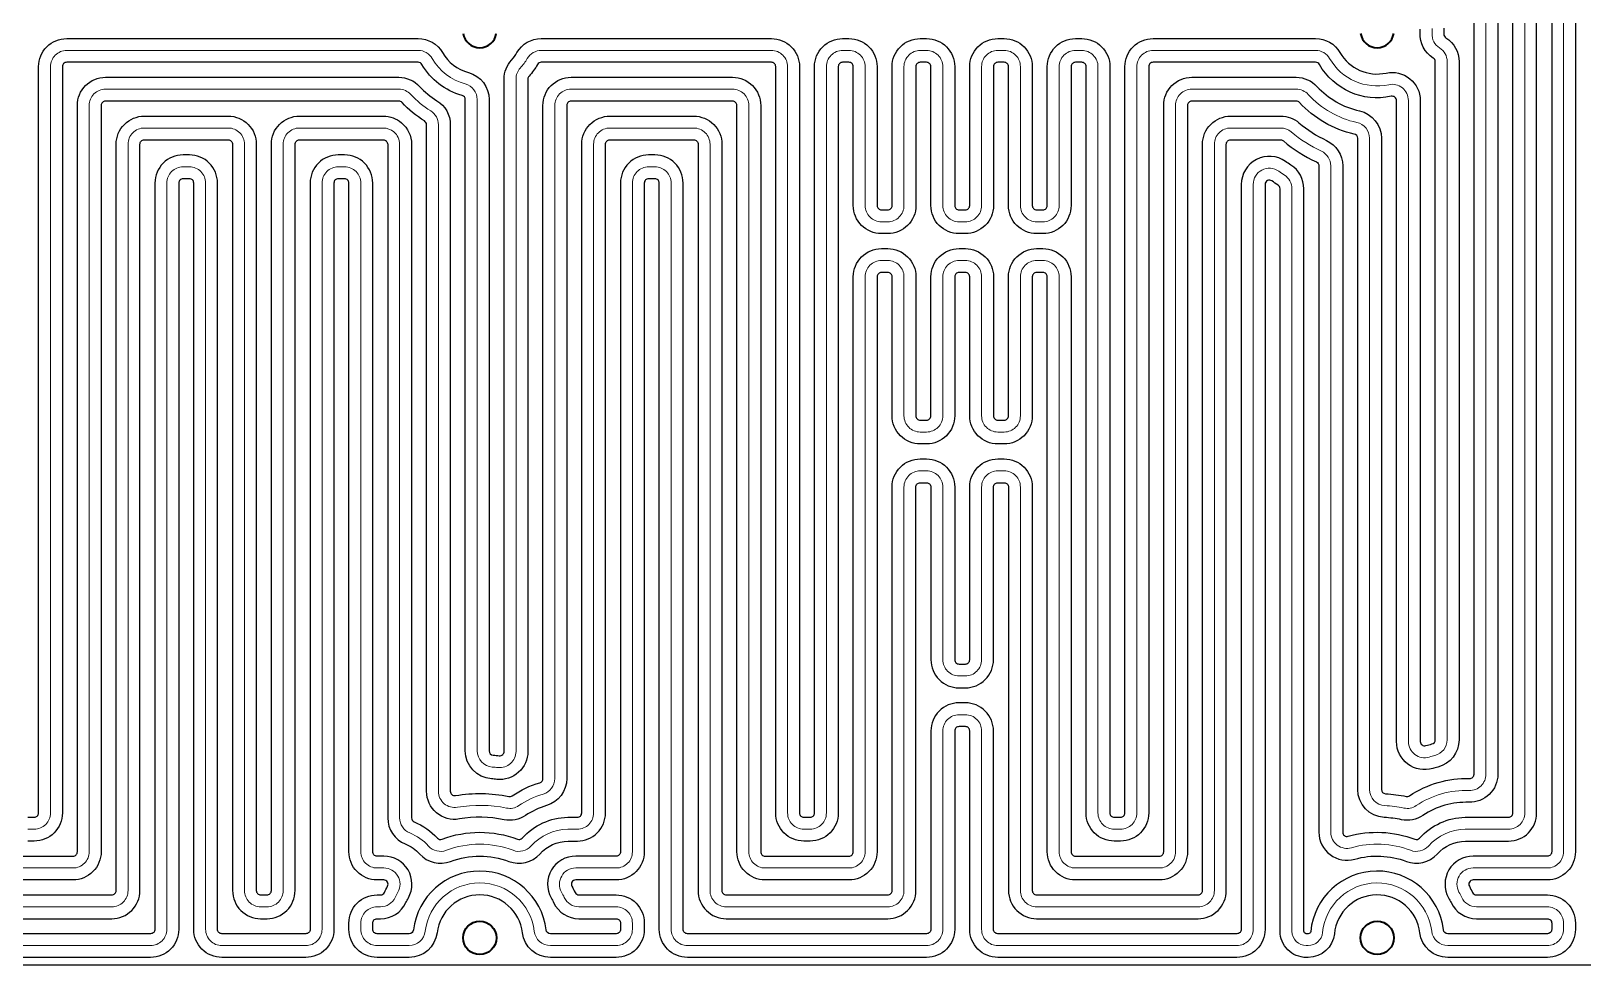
# Model space of a CAD drawing. Header units: millimetres. Extents: x -5937 to 68925, y -3068 to 5300.
# Drawn here: x 62103.1 to 62428.2, y 3995.4 to 4191.1 of the extents above; entities that cross this region are included whole.
import ezdxf

# ---------------------------------------------------------------- set-up
doc = ezdxf.new("R2010")
doc.units = ezdxf.units.MM
doc.header["$LTSCALE"] = 7
doc.layers.add('参照', color=6, linetype='Continuous', lineweight=9)
doc.layers.add('发热丝', color=3, linetype='Continuous')
doc.layers.add('发热分区', color=20, linetype='Continuous')

msp = doc.modelspace()

# ---------------------------------------------------------------- linework, layer by layer
at = {"color": 7, "linetype": 'Continuous', "lineweight": 35}
for points in [[(62193.656, 4190.556, 0.8660254), (62200.584, 4190.556)], [(62381.656, 4190.556, 0.8660254), (62388.584, 4190.556)]]:
    msp.add_lwpolyline(points, format="xyb", dxfattribs=at)
for centre in [(62197.12, 4001.056), (62385.12, 4001.056)]:
    msp.add_circle(centre, 3.5, dxfattribs=at)
at = {"layer": '参照'}
for points in [[(62407.911, 4234.209), (62407.911, 4035.343, -0.4234963), (62404.404, 4031.945, 0.1569642), (62393.297, 4028.754, -0.2011948), (62390.716, 4028.246, 0.0362476), (62386.731, 4028.769, -0.3973077), (62383.528, 4032.164), (62383.528, 4168.576, 0.3515704), (62380.865, 4171.895, -0.1533139), (62370.675, 4177.767, 0.2097527), (62368.173, 4178.865), (62346.289, 4178.865, 0.4142136), (62342.889, 4175.465), (62342.889, 4019.094, -0.4142136), (62339.489, 4015.694), (62321.906, 4015.694, -0.4142136), (62318.506, 4019.094), (62318.506, 4139.57, 0.4142136), (62315.106, 4142.97), (62313.779, 4142.97, 0.4142136), (62310.379, 4139.57), (62310.379, 4110.438, -0.4142136), (62306.979, 4107.038), (62305.651, 4107.038, -0.4142136), (62302.251, 4110.438), (62302.251, 4139.57, 0.4142136), (62298.851, 4142.97), (62297.523, 4142.97, 0.4142136), (62294.123, 4139.57), (62294.123, 4110.438, -0.4142136), (62290.723, 4107.038), (62289.395, 4107.038, -0.4142136), (62285.995, 4110.438), (62285.995, 4139.57, 0.4142136), (62282.595, 4142.97), (62281.268, 4142.97, 0.4142136), (62277.868, 4139.57), (62277.868, 4019.094, -0.4142136), (62274.468, 4015.694), (62256.884, 4015.694, -0.4142136), (62253.484, 4019.094), (62253.484, 4175.465, 0.4142136), (62250.084, 4178.865), (62216.246, 4178.865, 0.4142136), (62212.846, 4175.465), (62212.846, 4034.426, -0.331649), (62210.418, 4031.168, 0.0754742), (62205.297, 4028.754, -0.2011948), (62202.716, 4028.246, 0.093399), (62192.436, 4028.418, -0.4647844), (62188.463, 4031.77), (62188.463, 4171.437, 0.2606058), (62186.843, 4174.334, -0.0691013), (62182.675, 4177.767, 0.2097527), (62180.173, 4178.865), (62118.713, 4178.865, 0.4142136), (62115.313, 4175.465), (62115.313, 4019.094, -0.4142136), (62111.913, 4015.694), (62094.326, 4015.694, -0.4142136)], [(62416.039, 4226.081), (62416.039, 4027.222, -0.4142136), (62412.639, 4023.822), (62403.587, 4023.822, 0.2065819), (62395.851, 4020.292, -0.3093216), (62392.117, 4019.397, 0.1620088), (62379.733, 4019.933, -0.4981807), (62375.4, 4023.202), (62375.4, 4162.797, 0.2919306), (62373.432, 4165.881, -0.067809), (62367.123, 4169.925, 0.1782188), (62364.919, 4170.737), (62354.417, 4170.737, 0.4142136), (62351.017, 4167.337), (62351.017, 4010.967, -0.4142136), (62347.617, 4007.567), (62313.779, 4007.567, -0.4142136), (62310.379, 4010.967), (62310.379, 4095.511, 0.4142136), (62306.979, 4098.911), (62305.651, 4098.911, 0.4142136), (62302.251, 4095.511), (62302.251, 4059.338, -0.4142136), (62298.851, 4055.938), (62297.523, 4055.938, -0.4142136), (62294.123, 4059.338), (62294.123, 4095.511, 0.4142136), (62290.723, 4098.911), (62289.395, 4098.911, 0.4142136), (62285.995, 4095.511), (62285.995, 4010.967, -0.4142136), (62282.595, 4007.567), (62248.757, 4007.567, -0.4142136), (62245.357, 4010.967), (62245.357, 4167.337, 0.4142136), (62241.957, 4170.737), (62224.374, 4170.737, 0.4142136), (62220.974, 4167.337), (62220.974, 4027.222, -0.4142136), (62217.574, 4023.822), (62215.587, 4023.822, 0.2065819), (62207.851, 4020.292, -0.3093216), (62204.117, 4019.397, 0.1842873), (62190.122, 4019.397, -0.3093216), (62186.389, 4020.292, 0.1131549), (62182.459, 4023.04, -0.3055157), (62180.335, 4026.191), (62180.335, 4167.323, 0.2199521), (62179.138, 4169.913, -0.0001727), (62179.123, 4169.925, 0.1782188), (62176.919, 4170.737), (62159.352, 4170.737, 0.4142136), (62155.952, 4167.337), (62155.952, 4010.967, -0.4142136), (62152.552, 4007.567), (62151.224, 4007.567, -0.4142136), (62147.824, 4010.967), (62147.824, 4167.337, 0.4142136), (62144.424, 4170.737), (62126.841, 4170.737, 0.4142136), (62123.441, 4167.337), (62123.441, 4010.967, -0.4142136), (62120.041, 4007.567), (62086.199, 4007.567, -0.4142136)], [(62424.167, 4218.093), (62424.167, 4019.094, -0.4142136), (62420.767, 4015.694), (62405.222, 4015.694, 0.5727514), (62402.254, 4010.635, -0.0162309), (62402.839, 4009.504, 0.2891626), (62405.908, 4007.567), (62420.767, 4007.567, -0.4142136), (62424.167, 4004.167), (62424.167, 4002.839, -0.4142136), (62420.767, 3999.439), (62399.913, 3999.439, -0.3795061), (62396.537, 4002.432, 0.8976906), (62373.672, 4002.153, -0.3865089), (62370.686, 3999.439), (62370.273, 3999.439, -0.4142136), (62367.273, 4002.439), (62367.273, 4158.014, 0.2551649), (62365.712, 4160.874, -0.0101821), (62364.499, 4161.689, 0.6072676), (62359.145, 4158.907), (62359.145, 4002.839, -0.4142136), (62355.745, 3999.439), (62305.651, 3999.439, -0.4142136), (62302.251, 4002.839), (62302.251, 4044.41, 0.4142136), (62298.851, 4047.81), (62297.523, 4047.81, 0.4142136), (62294.123, 4044.41), (62294.123, 4002.839, -0.4142136), (62290.723, 3999.439), (62240.629, 3999.439, -0.4142136), (62237.229, 4002.839), (62237.229, 4159.209, 0.4142136), (62233.829, 4162.609), (62232.501, 4162.609, 0.4142136), (62229.101, 4159.209), (62229.101, 4019.094, -0.4142136), (62225.701, 4015.694), (62217.222, 4015.694, 0.5727514), (62214.254, 4010.635, -0.0162309), (62214.839, 4009.504, 0.2891626), (62217.908, 4007.567), (62225.701, 4007.567, -0.4142136), (62229.101, 4004.167), (62229.101, 4002.839, -0.4142136), (62225.701, 3999.439), (62211.913, 3999.439, -0.3795061), (62208.537, 4002.432, 0.8867224), (62185.702, 4002.432, -0.3795061), (62182.327, 3999.439), (62175.607, 3999.439, -0.4142136), (62172.207, 4002.839), (62172.207, 4004.167, -0.4142136), (62175.607, 4007.567), (62176.331, 4007.567, 0.2891626), (62179.4, 4009.504, -0.0162309), (62179.986, 4010.635, 0.5727514), (62177.018, 4015.694), (62175.607, 4015.694, -0.4142136), (62172.207, 4019.094), (62172.207, 4159.209, 0.4142136), (62168.807, 4162.609), (62167.48, 4162.609, 0.4142136), (62164.08, 4159.209), (62164.08, 4002.839, -0.4142136), (62160.68, 3999.439), (62143.096, 3999.439, -0.4142136), (62139.696, 4002.839), (62139.696, 4159.209, 0.4142136), (62136.296, 4162.609), (62134.969, 4162.609, 0.4142136), (62131.569, 4159.209), (62131.569, 4002.839, -0.4142136), (62128.169, 3999.439), (62078.071, 3999.439, -0.4142136)], [(62396.608, 4191.569, -0.0222883), (62396.608, 4190.544, 0.2696988), (62398.194, 4187.515, -0.2577813), (62399.784, 4184.637), (62399.784, 4042.564, -0.3436384), (62397.214, 4039.267, 0.0113328), (62396.035, 4038.941, -0.5026109), (62391.656, 4042.197), (62391.656, 4176.49, 0.4777778), (62387.54, 4179.814, -0.325345), (62375.167, 4185.296, 0.2676613), (62372.224, 4186.992), (62338.162, 4186.992, 0.4142136), (62334.762, 4183.592), (62334.762, 4027.222, -0.4142136), (62331.362, 4023.822), (62330.034, 4023.822, -0.4142136), (62326.634, 4027.222), (62326.634, 4183.592, 0.4142136), (62323.234, 4186.992), (62321.906, 4186.992, 0.4142136), (62318.506, 4183.592), (62318.506, 4154.497, -0.4142136), (62315.106, 4151.097), (62313.779, 4151.097, -0.4142136), (62310.379, 4154.497), (62310.379, 4183.592, 0.4142136), (62306.979, 4186.992), (62305.651, 4186.992, 0.4142136), (62302.251, 4183.592), (62302.251, 4154.497, -0.4142136), (62298.851, 4151.097), (62297.523, 4151.097, -0.4142136), (62294.123, 4154.497), (62294.123, 4183.592, 0.4142136), (62290.723, 4186.992), (62289.395, 4186.992, 0.4142136), (62285.995, 4183.592), (62285.995, 4154.497, -0.4142136), (62282.595, 4151.097), (62281.268, 4151.097, -0.4142136), (62277.868, 4154.497), (62277.868, 4183.592, 0.4142136), (62274.468, 4186.992), (62273.14, 4186.992, 0.4142136), (62269.74, 4183.592), (62269.74, 4027.222, -0.4142136), (62266.34, 4023.822), (62265.012, 4023.822, -0.4142136), (62261.612, 4027.222), (62261.612, 4183.592, 0.4142136), (62258.212, 4186.992), (62210.016, 4186.992, 0.2676613), (62207.073, 4185.296, -0.0540054), (62205.608, 4183.298, 0.1872654), (62204.718, 4181.004), (62204.718, 4040.121, -0.4459295), (62200.955, 4036.741, 0.0084832), (62199.742, 4036.85, -0.3929539), (62196.59, 4040.241), (62196.59, 4176.684, 0.3380395), (62194.087, 4179.963, -0.1973142), (62187.167, 4185.296, 0.2676613), (62184.224, 4186.992), (62110.585, 4186.992, 0.4142136), (62107.185, 4183.592), (62107.185, 4027.222, -0.4142136), (62103.785, 4023.822), (62102.454, 4023.822, -0.4142136)]]:
    msp.add_lwpolyline(points, format="xyb", dxfattribs=at)
at = {"layer": '发热丝'}
for points in [[(62410.403, 4234.209), (62410.403, 4035.343, -0.4234963), (62404.325, 4029.454, 0.1569642), (62394.686, 4026.684, -0.2011948), (62390.214, 4025.805, 0.0362476), (62386.586, 4026.282, -0.3973077), (62381.036, 4032.164), (62381.036, 4168.576, 0.3515704), (62380.325, 4169.462, -0.1533139), (62368.841, 4176.079, 0.2097527), (62368.173, 4176.373), (62346.289, 4176.373, 0.4142136), (62345.381, 4175.465), (62345.381, 4019.094, -0.4142136), (62339.489, 4013.202), (62321.906, 4013.202, -0.4142136), (62316.014, 4019.094), (62316.014, 4139.57, 0.4142136), (62315.106, 4140.478), (62313.779, 4140.478, 0.4142136), (62312.87, 4139.57), (62312.87, 4110.438, -0.4142136), (62306.979, 4104.546), (62305.651, 4104.546, -0.4142136), (62299.759, 4110.438), (62299.759, 4139.57, 0.4142136), (62298.851, 4140.478), (62297.523, 4140.478, 0.4142136), (62296.615, 4139.57), (62296.615, 4110.438, -0.4142136), (62290.723, 4104.546), (62289.395, 4104.546, -0.4142136), (62283.503, 4110.438), (62283.503, 4139.57, 0.4142136), (62282.595, 4140.478), (62281.268, 4140.478, 0.4142136), (62280.36, 4139.57), (62280.36, 4019.094, -0.4142136), (62274.468, 4013.202), (62256.884, 4013.202, -0.4142136), (62250.993, 4019.094), (62250.993, 4175.465, 0.4142136), (62250.084, 4176.373), (62216.246, 4176.373, 0.4142136), (62215.338, 4175.465), (62215.338, 4034.426, -0.331649), (62211.13, 4028.78, 0.0754742), (62206.686, 4026.684, -0.2011948), (62202.214, 4025.805, 0.093399), (62192.857, 4025.962, -0.4647844), (62185.971, 4031.77), (62185.971, 4171.437, 0.2606058), (62185.538, 4172.211, -0.0691013), (62180.841, 4176.079, 0.2097527), (62180.173, 4176.373), (62118.713, 4176.373, 0.4142136), (62117.805, 4175.465), (62117.805, 4019.094, -0.4142136), (62111.913, 4013.202), (62094.326, 4013.202, -0.4142136)], [(62094.326, 4018.186), (62111.913, 4018.186, 0.4142136), (62112.821, 4019.094), (62112.821, 4175.465, -0.4142136), (62118.713, 4181.357), (62180.173, 4181.357, -0.2097527), (62184.509, 4179.454, 0.0691013), (62188.148, 4176.457, -0.2606058), (62190.955, 4171.437), (62190.955, 4031.77, 0.4647844), (62192.016, 4030.875, -0.093399), (62203.219, 4030.687, 0.2011948), (62203.908, 4030.823, -0.0754742), (62209.705, 4033.556, 0.331649), (62210.354, 4034.426), (62210.354, 4175.465, -0.4142136), (62216.246, 4181.357), (62250.084, 4181.357, -0.4142136), (62255.976, 4175.465), (62255.976, 4019.094, 0.4142136), (62256.884, 4018.186), (62274.468, 4018.186, 0.4142136), (62275.376, 4019.094), (62275.376, 4139.57, -0.4142136), (62281.268, 4145.462), (62282.595, 4145.462, -0.4142136), (62288.487, 4139.57), (62288.487, 4110.438, 0.4142136), (62289.395, 4109.53), (62290.723, 4109.53, 0.4142136), (62291.631, 4110.438), (62291.631, 4139.57, -0.4142136), (62297.523, 4145.462), (62298.851, 4145.462, -0.4142136), (62304.743, 4139.57), (62304.743, 4110.438, 0.4142136), (62305.651, 4109.53), (62306.979, 4109.53, 0.4142136), (62307.887, 4110.438), (62307.887, 4139.57, -0.4142136), (62313.779, 4145.462), (62315.106, 4145.462, -0.4142136), (62320.998, 4139.57), (62320.998, 4019.094, 0.4142136), (62321.906, 4018.186), (62339.489, 4018.186, 0.4142136), (62340.397, 4019.094), (62340.397, 4175.465, -0.4142136), (62346.289, 4181.357), (62368.173, 4181.357, -0.2097527), (62372.509, 4179.454, 0.1533139), (62381.405, 4174.328, -0.3515704), (62386.02, 4168.576), (62386.02, 4032.164, 0.3973077), (62386.875, 4031.257, -0.0362476), (62391.219, 4030.687, 0.2011948), (62391.908, 4030.823, -0.1569642), (62404.483, 4034.436, 0.4234963), (62405.419, 4035.343), (62405.419, 4234.209, -0.4142136)], [(62086.199, 4005.075), (62120.041, 4005.075, 0.4142136), (62125.933, 4010.967), (62125.933, 4167.337, -0.4142136), (62126.841, 4168.245), (62144.424, 4168.245, -0.4142136), (62145.332, 4167.337), (62145.332, 4010.967, 0.4142136), (62151.224, 4005.075), (62152.552, 4005.075, 0.4142136), (62158.444, 4010.967), (62158.444, 4167.337, -0.4142136), (62159.352, 4168.245), (62176.919, 4168.245, -0.1782188), (62177.507, 4168.028, 0.0001727), (62177.523, 4168.015, -0.2199521), (62177.843, 4167.323), (62177.843, 4026.191, 0.3055157), (62181.523, 4020.73, -0.1131549), (62184.541, 4018.621, 0.3093216), (62191.011, 4017.068, -0.1842873), (62203.229, 4017.068, 0.3093216), (62209.699, 4018.621, -0.2058235), (62215.615, 4021.33), (62217.574, 4021.33, 0.4142136), (62223.466, 4027.222), (62223.466, 4167.337, -0.4142136), (62224.374, 4168.245), (62241.957, 4168.245, -0.4142136), (62242.865, 4167.337), (62242.865, 4010.967, 0.4142136), (62248.757, 4005.075), (62282.595, 4005.075, 0.4142136), (62288.487, 4010.967), (62288.487, 4095.511, -0.4142136), (62289.395, 4096.419), (62290.723, 4096.419, -0.4142136), (62291.631, 4095.511), (62291.631, 4059.338, 0.4142136), (62297.523, 4053.446), (62298.851, 4053.446, 0.4142136), (62304.743, 4059.338), (62304.743, 4095.511, -0.4142136), (62305.651, 4096.419), (62306.979, 4096.419, -0.4142136), (62307.887, 4095.511), (62307.887, 4010.967, 0.4142136), (62313.779, 4005.075), (62347.617, 4005.075, 0.4142136), (62353.509, 4010.967), (62353.509, 4167.337, -0.4142136), (62354.417, 4168.245), (62364.919, 4168.245, -0.1782188), (62365.507, 4168.028, 0.067809), (62372.383, 4163.621, -0.2919306), (62372.908, 4162.797), (62372.908, 4023.202, 0.4981807), (62380.417, 4017.536, -0.1620088), (62391.229, 4017.068, 0.3093216), (62397.699, 4018.621, -0.2058235), (62403.615, 4021.33), (62412.639, 4021.33, 0.4142136), (62418.531, 4027.222), (62418.531, 4226.081, -0.4142136)], [(62086.199, 4010.059), (62120.041, 4010.059, 0.4142136), (62120.949, 4010.967), (62120.949, 4167.337, -0.4142136), (62126.841, 4173.229), (62144.424, 4173.229, -0.4142136), (62150.316, 4167.337), (62150.316, 4010.967, 0.4142136), (62151.224, 4010.059), (62152.552, 4010.059, 0.4142136), (62153.46, 4010.967), (62153.46, 4167.337, -0.4142136), (62159.352, 4173.229), (62176.919, 4173.229, -0.1782188), (62180.739, 4171.823, 0.0001727), (62180.752, 4171.811, -0.2199521), (62182.827, 4167.323), (62182.827, 4026.191, 0.3055157), (62183.394, 4025.35, -0.1131549), (62188.237, 4021.964, 0.3093216), (62189.234, 4021.725, -0.1842873), (62205.006, 4021.725, 0.3093216), (62206.003, 4021.964, -0.2071143), (62215.563, 4026.314), (62217.574, 4026.314, 0.4142136), (62218.482, 4027.222), (62218.482, 4167.337, -0.4142136), (62224.374, 4173.229), (62241.957, 4173.229, -0.4142136), (62247.849, 4167.337), (62247.849, 4010.967, 0.4142136), (62248.757, 4010.059), (62282.595, 4010.059, 0.4142136), (62283.503, 4010.967), (62283.503, 4095.511, -0.4142136), (62289.395, 4101.403), (62290.723, 4101.403, -0.4142136), (62296.615, 4095.511), (62296.615, 4059.338, 0.4142136), (62297.523, 4058.43), (62298.851, 4058.43, 0.4142136), (62299.759, 4059.338), (62299.759, 4095.511, -0.4142136), (62305.651, 4101.403), (62306.979, 4101.403, -0.4142136), (62312.87, 4095.511), (62312.87, 4010.967, 0.4142136), (62313.779, 4010.059), (62347.617, 4010.059, 0.4142136), (62348.525, 4010.967), (62348.525, 4167.337, -0.4142136), (62354.417, 4173.229), (62364.919, 4173.229, -0.1782188), (62368.739, 4171.823, 0.067809), (62374.481, 4168.141, -0.2919306), (62377.892, 4162.797), (62377.892, 4023.202, 0.4981807), (62379.049, 4022.329, -0.1620088), (62393.006, 4021.725, 0.3093216), (62394.003, 4021.964, -0.2071143), (62403.563, 4026.314), (62412.639, 4026.314, 0.4142136), (62413.547, 4027.222), (62413.547, 4226.081, -0.4142136)], [(62421.675, 4218.093), (62421.675, 4019.094, -0.4142136), (62420.767, 4018.186), (62405.222, 4018.186, 0.5727514), (62400.079, 4009.419, -0.0162309), (62400.59, 4008.431, 0.2891626), (62405.908, 4005.075), (62420.767, 4005.075, -0.4142136), (62421.675, 4004.167), (62421.675, 4002.839, -0.4142136), (62420.767, 4001.931), (62399.913, 4001.931, -0.3795061), (62399.011, 4002.73, 0.8976906), (62371.192, 4002.391, -0.3865089), (62370.686, 4001.931), (62370.273, 4001.931, -0.4142136), (62369.765, 4002.439), (62369.765, 4158.014, 0.2551649), (62367.059, 4162.97, -0.0101821), (62365.931, 4163.728, 0.6072676), (62356.653, 4158.907), (62356.653, 4002.839, -0.4142136), (62355.745, 4001.931), (62305.651, 4001.931, -0.4142136), (62304.743, 4002.839), (62304.743, 4044.41, 0.4142136), (62298.851, 4050.302), (62297.523, 4050.302, 0.4142136), (62291.631, 4044.41), (62291.631, 4002.839, -0.4142136), (62290.723, 4001.931), (62240.629, 4001.931, -0.4142136), (62239.721, 4002.839), (62239.721, 4159.209, 0.4142136), (62233.829, 4165.101), (62232.501, 4165.101, 0.4142136), (62226.609, 4159.209), (62226.609, 4019.094, -0.4142136), (62225.701, 4018.186), (62217.222, 4018.186, 0.5727514), (62212.079, 4009.419, -0.0162309), (62212.59, 4008.431, 0.2891626), (62217.908, 4005.075), (62225.701, 4005.075, -0.4142136), (62226.609, 4004.167), (62226.609, 4002.839, -0.4142136), (62225.701, 4001.931), (62211.913, 4001.931, -0.3795061), (62211.011, 4002.73, 0.8867224), (62183.228, 4002.73, -0.3795061), (62182.327, 4001.931), (62175.607, 4001.931, -0.4142136), (62174.699, 4002.839), (62174.699, 4004.167, -0.4142136), (62175.607, 4005.075), (62176.331, 4005.075, 0.2891626), (62181.65, 4008.431, -0.0162309), (62182.161, 4009.419, 0.5727514), (62177.018, 4018.186), (62175.607, 4018.186, -0.4142136), (62174.699, 4019.094), (62174.699, 4159.209, 0.4142136), (62168.807, 4165.101), (62167.48, 4165.101, 0.4142136), (62161.588, 4159.209), (62161.588, 4002.839, -0.4142136), (62160.68, 4001.931), (62143.096, 4001.931, -0.4142136), (62142.188, 4002.839), (62142.188, 4159.209, 0.4142136), (62136.296, 4165.101), (62134.969, 4165.101, 0.4142136), (62129.077, 4159.209), (62129.077, 4002.839, -0.4142136), (62128.169, 4001.931), (62078.071, 4001.931, -0.4142136)], [(62426.659, 4218.093), (62426.659, 4019.094, -0.4142136), (62420.767, 4013.202), (62405.222, 4013.202, 0.5727514), (62404.429, 4011.851, -0.0162309), (62405.089, 4010.576, 0.2891626), (62405.908, 4010.059), (62420.767, 4010.059, -0.4142136), (62426.659, 4004.167), (62426.659, 4002.839, -0.4142136), (62420.767, 3996.947), (62399.913, 3996.947, -0.3795061), (62394.063, 4002.134, 0.8976906), (62376.153, 4001.915, -0.3865089), (62370.686, 3996.947), (62370.273, 3996.947, -0.4142136), (62364.781, 4002.439), (62364.781, 4158.014, 0.2551649), (62364.364, 4158.778, -0.0101821), (62363.067, 4159.65, 0.6072676), (62361.637, 4158.907), (62361.637, 4002.839, -0.4142136), (62355.745, 3996.947), (62305.651, 3996.947, -0.4142136), (62299.759, 4002.839), (62299.759, 4044.41, 0.4142136), (62298.851, 4045.318), (62297.523, 4045.318, 0.4142136), (62296.615, 4044.41), (62296.615, 4002.839, -0.4142136), (62290.723, 3996.947), (62240.629, 3996.947, -0.4142136), (62234.737, 4002.839), (62234.737, 4159.209, 0.4142136), (62233.829, 4160.117), (62232.501, 4160.117, 0.4142136), (62231.593, 4159.209), (62231.593, 4019.094, -0.4142136), (62225.701, 4013.202), (62217.222, 4013.202, 0.5727514), (62216.429, 4011.851, -0.0162309), (62217.089, 4010.576, 0.2891626), (62217.908, 4010.059), (62225.701, 4010.059, -0.4142136), (62231.593, 4004.167), (62231.593, 4002.839, -0.4142136), (62225.701, 3996.947), (62211.913, 3996.947, -0.3795061), (62206.063, 4002.134, 0.8867224), (62188.176, 4002.134, -0.3795061), (62182.327, 3996.947), (62175.607, 3996.947, -0.4142136), (62169.715, 4002.839), (62169.715, 4004.167, -0.4142136), (62175.607, 4010.059), (62176.331, 4010.059, 0.2891626), (62177.151, 4010.576, -0.0162309), (62177.811, 4011.851, 0.5727514), (62177.018, 4013.202), (62175.607, 4013.202, -0.4142136), (62169.715, 4019.094), (62169.715, 4159.209, 0.4142136), (62168.807, 4160.117), (62167.48, 4160.117, 0.4142136), (62166.571, 4159.209), (62166.571, 4002.839, -0.4142136), (62160.68, 3996.947), (62143.096, 3996.947, -0.4142136), (62137.204, 4002.839), (62137.204, 4159.209, 0.4142136), (62136.296, 4160.117), (62134.969, 4160.117, 0.4142136), (62134.061, 4159.209), (62134.061, 4002.839, -0.4142136), (62128.169, 3996.947), (62078.071, 3996.947, -0.4142136)], [(62399.098, 4191.68, -0.0222883), (62399.098, 4190.433, 0.2696988), (62399.521, 4189.624, -0.2577813), (62402.275, 4184.637), (62402.275, 4042.564, -0.3436384), (62397.823, 4036.85, 0.0113328), (62396.753, 4036.554, -0.5026109), (62389.164, 4042.197), (62389.164, 4176.49, 0.4777778), (62388.065, 4177.378, -0.325345), (62373.01, 4184.047, 0.2676613), (62372.224, 4184.5), (62338.162, 4184.5, 0.4142136), (62337.254, 4183.592), (62337.254, 4027.222, -0.4142136), (62331.362, 4021.33), (62330.034, 4021.33, -0.4142136), (62324.142, 4027.222), (62324.142, 4183.592, 0.4142136), (62323.234, 4184.5), (62321.906, 4184.5, 0.4142136), (62320.998, 4183.592), (62320.998, 4154.497, -0.4142136), (62315.106, 4148.606), (62313.779, 4148.606, -0.4142136), (62307.887, 4154.497), (62307.887, 4183.592, 0.4142136), (62306.979, 4184.5), (62305.651, 4184.5, 0.4142136), (62304.743, 4183.592), (62304.743, 4154.497, -0.4142136), (62298.851, 4148.606), (62297.523, 4148.606, -0.4142136), (62291.631, 4154.497), (62291.631, 4183.592, 0.4142136), (62290.723, 4184.5), (62289.395, 4184.5, 0.4142136), (62288.487, 4183.592), (62288.487, 4154.497, -0.4142136), (62282.595, 4148.606), (62281.268, 4148.606, -0.4142136), (62275.376, 4154.497), (62275.376, 4183.592, 0.4142136), (62274.468, 4184.5), (62273.14, 4184.5, 0.4142136), (62272.232, 4183.592), (62272.232, 4027.222, -0.4142136), (62266.34, 4021.33), (62265.012, 4021.33, -0.4142136), (62259.12, 4027.222), (62259.12, 4183.592, 0.4142136), (62258.212, 4184.5), (62210.016, 4184.5, 0.2676613), (62209.23, 4184.047, -0.0540054), (62207.448, 4181.617, 0.1872654), (62207.21, 4181.004), (62207.21, 4040.121, -0.4459295), (62200.689, 4034.263, 0.0084832), (62199.56, 4034.365, -0.3929539), (62194.098, 4040.241), (62194.098, 4176.684, 0.3380395), (62193.43, 4177.56, -0.1973142), (62185.01, 4184.047, 0.2676613), (62184.224, 4184.5), (62110.585, 4184.5, 0.4142136), (62109.677, 4183.592), (62109.677, 4027.222, -0.4142136), (62103.785, 4021.33), (62102.454, 4021.33, -0.4142136)], [(62102.454, 4026.314), (62103.785, 4026.314, 0.4142136), (62104.693, 4027.222), (62104.693, 4183.592, -0.4142136), (62110.585, 4189.484), (62184.224, 4189.484, -0.2676613), (62189.323, 4186.544, 0.1973142), (62194.744, 4182.367, -0.3380395), (62199.082, 4176.684), (62199.082, 4040.241, 0.3929539), (62199.924, 4039.336, -0.0084832), (62201.221, 4039.218, 0.4459295), (62202.226, 4040.121), (62202.226, 4181.004, -0.1872654), (62203.769, 4184.979, 0.0540054), (62204.916, 4186.544, -0.2676613), (62210.016, 4189.484), (62258.212, 4189.484, -0.4142136), (62264.104, 4183.592), (62264.104, 4027.222, 0.4142136), (62265.012, 4026.314), (62266.34, 4026.314, 0.4142136), (62267.248, 4027.222), (62267.248, 4183.592, -0.4142136), (62273.14, 4189.484), (62274.468, 4189.484, -0.4142136), (62280.36, 4183.592), (62280.36, 4154.497, 0.4142136), (62281.268, 4153.589), (62282.595, 4153.589, 0.4142136), (62283.503, 4154.497), (62283.503, 4183.592, -0.4142136), (62289.395, 4189.484), (62290.723, 4189.484, -0.4142136), (62296.615, 4183.592), (62296.615, 4154.497, 0.4142136), (62297.523, 4153.589), (62298.851, 4153.589, 0.4142136), (62299.759, 4154.497), (62299.759, 4183.592, -0.4142136), (62305.651, 4189.484), (62306.979, 4189.484, -0.4142136), (62312.87, 4183.592), (62312.87, 4154.497, 0.4142136), (62313.779, 4153.589), (62315.106, 4153.589, 0.4142136), (62316.014, 4154.497), (62316.014, 4183.592, -0.4142136), (62321.906, 4189.484), (62323.234, 4189.484, -0.4142136), (62329.126, 4183.592), (62329.126, 4027.222, 0.4142136), (62330.034, 4026.314), (62331.362, 4026.314, 0.4142136), (62332.27, 4027.222), (62332.27, 4183.592, -0.4142136), (62338.162, 4189.484), (62372.224, 4189.484, -0.2676613), (62377.323, 4186.544, 0.325345), (62387.016, 4182.25, -0.4777778), (62394.148, 4176.49), (62394.148, 4042.197, 0.5026109), (62395.317, 4041.327, -0.0113328), (62396.605, 4041.683, 0.3436384), (62397.292, 4042.564), (62397.292, 4184.637, 0.2577813), (62396.867, 4185.406, -0.2696988), (62394.119, 4190.655, 0.0222883), (62394.119, 4191.458, -0.2696988)]]:
    msp.add_lwpolyline(points, format="xyb", dxfattribs=at)
at = {"layer": '发热分区', "color": 2}
msp.add_lwpolyline([(62568.801, 4386.737), (61637.439, 4386.737), (61637.439, 3995.375), (62568.801, 3995.375)], close=True, dxfattribs=at)

doc.saveas('drawing.dxf')
